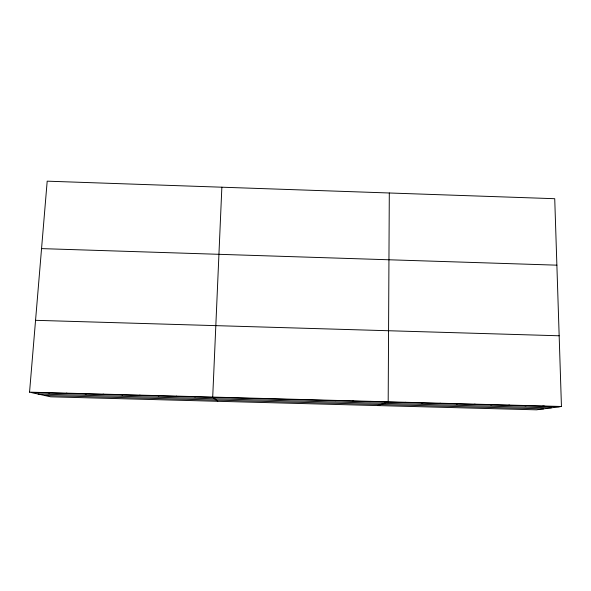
<?xml version="1.0" encoding="UTF-8"?>
<svg xmlns="http://www.w3.org/2000/svg" width="591" height="591" viewBox="0 0 591 591"><rect width="100%" height="100%" fill="white"/><g stroke="black" fill="none" stroke-linecap="round" stroke-linejoin="round"><path stroke-width="0.89" d="M389.306 192.991L388.184 401.814L378.07 405.581M221.861 187.207L212.708 397.086L217.769 401.289M29.55 392.151L47.191 181.171L554.727 198.702L561.45 406.482L536.517 409.829L50.634 396.812L29.55 392.151L561.45 406.482M335.282 400.75L335.777 400.403M352.635 401.215L353.27 400.875M369.973 401.681L370.742 401.341M404.584 402.611L405.611 402.279M421.856 403.077L423.016 402.752M439.106 403.542L440.398 403.217M456.333 404.008L457.752 403.69M473.539 404.466L475.09 404.155M490.722 404.931L492.406 404.621M507.883 405.396L509.701 405.086M525.022 405.854L526.973 405.552M542.146 406.312L544.222 406.017M31.419 392.564L559.241 406.778M38.12 394.042L551.322 407.842M44.643 395.49L543.609 408.876M35.556 320.315L559.16 335.777M41.555 248.612L556.877 265.167M47.974 392.646L49.703 393.059M66.377 393.141L67.958 393.547M84.749 393.636L86.19 394.042M103.1 394.131L104.4 394.529M121.428 394.625L122.588 395.017M139.735 395.12L140.747 395.505M158.011 395.608L158.883 396M176.266 396.103L176.997 396.487M194.498 396.598L195.089 396.975"/></g></svg>
